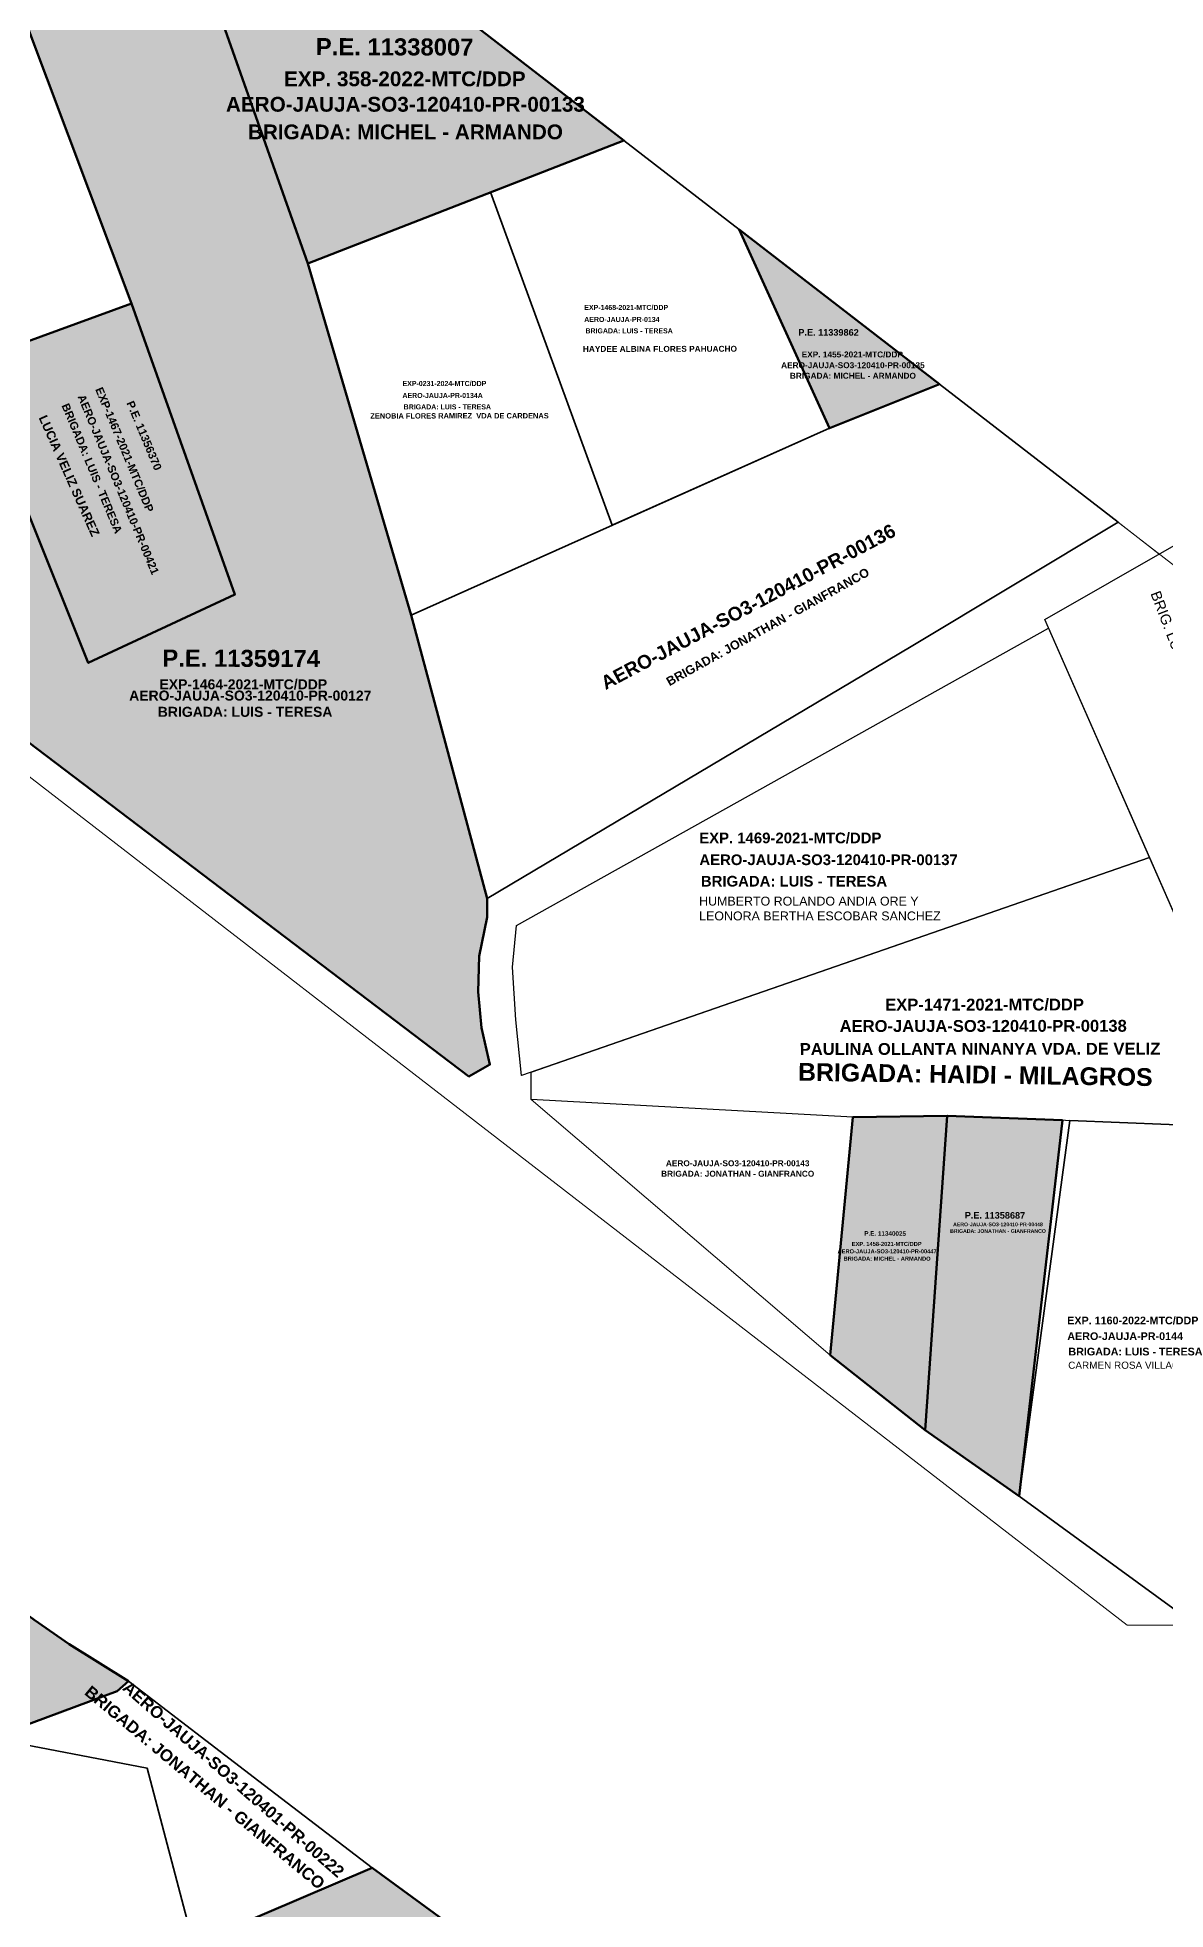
# Model space of a CAD drawing. Header units: metres. Extents: x 0 to 452779, y 0 to 8699072.
# Drawn here: x 448865.5 to 449055.8, y 8696896.3 to 8697212.2 of the extents above; entities that cross this region are included whole.
import ezdxf
from ezdxf.enums import TextEntityAlignment as Align

# ---------------------------------------------------------------- set-up
doc = ezdxf.new("R2010")
doc.units = ezdxf.units.M
doc.header["$MEASUREMENT"] = 0
for name, color, linetype in [('BASE DE DATOS JAUJA', 7, 'Continuous'), ('CODIGO', 7, 'Continuous'), ('COORD', 7, 'Continuous'), ('EXPEDIENTE', 150, 'Continuous'), ('PARA INGRESAR A SUNARP', 210, 'Continuous'), ('PARTIDA ELECTRONICA', 30, 'Continuous'), ('PERIMETRICO PMD', 5, 'Continuous'), ('PREDIO ADQUIRIDO ( CON RM)', 3, 'Continuous'), ('PREDIOS CELIA E.T.', 200, 'Continuous'), ('SUJETO PASIVO', 4, 'Continuous')]:
    doc.layers.add(name, color=color, linetype=linetype)
doc.layers.add('PREDIO DEFINIDO ( EN PROCESO)', color=7, linetype='Continuous', true_color=0xe0e000)
doc.layers.add('PREDIOS INSCRITOS A FAVOR DEL MTC', color=30, linetype='Continuous', lineweight=70)
doc.layers.add('PREDIOS NANCY B', color=7, linetype='Continuous', lineweight=9, true_color=0xcd8966)
doc.styles.add('SANSSERIFBOLD', font='sasb____.pfb')
doc.styles.get("Standard").update_dxf_attribs({"font": 'arial.ttf'})
doc.dimstyles.get("Standard").update_dxf_attribs({"dimtxt": 0.18, "dimasz": 0.18, "dimexe": 0.18, "dimexo": 0.0625, "dimgap": 0.09, "dimtad": 0, "dimtih": 1, "dimtoh": 1, "dimdec": 4, "dimzin": 0, "dimdsep": 46, "dimtxsty": 'Standard', "dimcen": 0.09, "dimadec": 0, "dimazin": 0, "dimtfac": 1, "dimtdec": 4, "dimtofl": 0, "dimtmove": 0, "dimatfit": 3, "dimfxl": 1, "dimtolj": 1, "dimtzin": 0, "dimarcsym": 0})

# ---------------------------------------------------------------- blocks, each defined once
blk = doc.blocks.new('*D10')
at = {"layer": 'COORD', "color": 0, "lineweight": -2, "transparency": 16777216}
blk.add_line((449400, 8699071.75), (449400, 8698969.94), dxfattribs=at)
at = {"layer": 'Defpoints', "color": 0, "transparency": 16777216}
for p in [(449400, 8699071.81), (449400, 8699066.81), (0, 0)]:
    blk.add_point(p, dxfattribs=at)
at = {"layer": 'COORD', "color": 0, "transparency": 16777216, "insert": (449388.53, 8699018), "char_height": 21, "attachment_point": 5, "rotation": 90}
blk.add_mtext('\\A1;449400', dxfattribs=at)
blk = doc.blocks.new('*D12')
at = {"layer": 'COORD', "color": 0, "lineweight": -2, "transparency": 16777216}
blk.add_line((450100, 8699071.75), (450100, 8698969.94), dxfattribs=at)
at = {"layer": 'Defpoints', "color": 0, "transparency": 16777216}
for p in [(450100, 8699071.81), (450100, 8699066.81), (0, 0)]:
    blk.add_point(p, dxfattribs=at)
at = {"layer": 'COORD', "color": 0, "transparency": 16777216, "insert": (450088.53, 8699018), "char_height": 21, "attachment_point": 5, "rotation": 90}
blk.add_mtext('\\A1;450100', dxfattribs=at)
blk = doc.blocks.new('*D18')
at = {"layer": 'COORD', "color": 0, "lineweight": -2, "transparency": 16777216}
blk.add_line((450402.14, 8697500), (450284.84, 8697500), dxfattribs=at)
at = {"layer": 'Defpoints', "color": 0, "transparency": 16777216}
for p in [(450397.2, 8697500), (450402.2, 8697500), (0, 0)]:
    blk.add_point(p, dxfattribs=at)
at = {"layer": 'COORD', "color": 0, "transparency": 16777216, "insert": (450340.64, 8697511.47), "char_height": 21, "attachment_point": 5}
blk.add_mtext('\\A1;8697500', dxfattribs=at)
blk = doc.blocks.new('*D20')
at = {"layer": 'COORD', "color": 0, "lineweight": -2, "transparency": 16777216}
blk.add_line((450402.14, 8698200), (450284.84, 8698200), dxfattribs=at)
at = {"layer": 'Defpoints', "color": 0, "transparency": 16777216}
for p in [(450397.2, 8698200), (450402.2, 8698200), (0, 0)]:
    blk.add_point(p, dxfattribs=at)
at = {"layer": 'COORD', "color": 0, "transparency": 16777216, "insert": (450340.64, 8698211.47), "char_height": 21, "attachment_point": 5}
blk.add_mtext('\\A1;8698200', dxfattribs=at)
blk = doc.blocks.new('*D22')
at = {"layer": 'COORD', "color": 0, "lineweight": -2, "transparency": 16777216}
blk.add_line((450402.14, 8698900), (450284.84, 8698900), dxfattribs=at)
at = {"layer": 'Defpoints', "color": 0, "transparency": 16777216}
for p in [(450397.2, 8698900), (450402.2, 8698900), (0, 0)]:
    blk.add_point(p, dxfattribs=at)
at = {"layer": 'COORD', "color": 0, "transparency": 16777216, "insert": (450340.64, 8698911.47), "char_height": 21, "attachment_point": 5}
blk.add_mtext('\\A1;8698900', dxfattribs=at)

msp = doc.modelspace()

# ---------------------------------------------------------------- hatches: boundary and pattern name
at = {"layer": 'PREDIOS INSCRITOS A FAVOR DEL MTC', "transparency": 33554559}
h = msp.add_hatch(color=256, dxfattribs=at)
h.dxf.hatch_style = 1
h.paths.add_polyline_path([(448983.87, 8697179.76), (449017.65, 8697153.65), (448999.1, 8697146.23)])
h.paths.add_polyline_path([(448853.71, 8697157.18), (448881.32, 8697167.28), (448898.78, 8697118.16), (448874.03, 8697106.62)])
h.paths.add_polyline_path([(448781.02, 8697215.21), (448797.36, 8697221.84), (448826.66, 8697153.01), (448811.58, 8697146.35)])
h.paths.add_polyline_path([(448762.82, 8697171.9), (448783.26, 8697180.01), (448801.88, 8697140.32)])
h.paths.add_polyline_path([(448880.93, 8697259.31), (448964.41, 8697194.8), (448911.11, 8697174.04)])
h.paths.add_polyline_path([(448825.97, 8697310.15), (448857.24, 8697231.19), (448886.74, 8697242.92), (448867.53, 8697297.2), (448858.27, 8697322.43)])
h.paths.add_polyline_path([(448686.39, 8697250.47), (448696.07, 8697224.49), (448733.29, 8697195.82), (448797.48, 8697221.89), (448822.57, 8697233.79), (448795.47, 8697297.63), (448763.72, 8697284.29), (448756.64, 8697281.53), (448721.55, 8697265.77)])
h.paths.add_polyline_path([(448609.73, 8697388.41), (448674.2, 8697245.16), (448686.39, 8697250.47), (448721.55, 8697265.77), (448724.41, 8697267.05), (448682.14, 8697358.29)])
h.paths.add_polyline_path([(448579.4, 8697375.43), (448609.73, 8697388.41), (448674.2, 8697245.16), (448622.45, 8697283.46), (448611.31, 8697307.85), (448587.99, 8697355.94)])
h.paths.add_polyline_path([(448487.85, 8697385.5), (448582.88, 8697448.45), (448595.33, 8697422.98), (448609.73, 8697388.41), (448579.4, 8697375.43), (448587.99, 8697355.94), (448611.31, 8697307.85), (448622.45, 8697283.46)])
h.paths.add_polyline_path([(448646.32, 8697440.64), (448682.27, 8697412.85), (448701.89, 8697367.76), (448682.14, 8697358.29)])
h.paths.add_polyline_path([(448596.08, 8697421.16), (448645.35, 8697442.87), (448682.14, 8697358.29), (448609.73, 8697388.41)])
h = msp.add_hatch(color=256, dxfattribs=at)
h.dxf.hatch_style = 1
h.paths.add_polyline_path([(448853.71, 8697157.18), (448874.03, 8697106.62), (448898.78, 8697118.16), (448881.32, 8697167.28), (448863.55, 8697214.55), (448862.13, 8697218.83), (448857.24, 8697231.19), (448886.74, 8697242.92), (448911.11, 8697174.04), (448928.51, 8697114.67), (448941.37, 8697066.89), (448941.35, 8697063.71), (448940.01, 8697057.16), (448939.85, 8697051.11), (448940.41, 8697045.05), (448941.81, 8697038.85), (448938.26, 8697036.84), (448801.88, 8697140.32), (448769.03, 8697210.33), (448781.02, 8697215.21), (448811.58, 8697146.35), (448826.66, 8697153.01), (448826.48, 8697153.42), (448850.62, 8697163.68)])
h = msp.add_hatch(color=256, dxfattribs=at)
h.dxf.hatch_style = 1
h.paths.add_polyline_path([(449003.06, 8697029.95), (449018.96, 8697030.2), (449015.25, 8696977.18), (448999.23, 8696989.84)])
h = msp.add_hatch(color=256, dxfattribs=at)
h.dxf.hatch_style = 1
h.paths.add_polyline_path([(449031.1, 8696966), (449015.25, 8696977.18), (449018.96, 8697030.2), (449038.39, 8697029.44)])
h = msp.add_hatch(color=256, dxfattribs=at)
h.dxf.hatch_style = 1
h.paths.add_polyline_path([(448864.9, 8696945.14), (448858.81, 8696949.59), (448841.35, 8696960.22), (448836.79, 8696960.37), (448830.77, 8696959.21), (448819.41, 8696954.67), (448828.01, 8696930.9), (448857.55, 8696925.21), (448878.92, 8696933.11), (448880.82, 8696934.79), (448870.81, 8696941.03)])
h.paths.add_polyline_path([(448685.22, 8696937.05), (448700.66, 8696941.69), (448703.25, 8696933.89), (448687.83, 8696929.26)])
h.paths.add_polyline_path([(448687.83, 8696929.26), (448703.25, 8696933.89), (448705.92, 8696925.59), (448690.29, 8696921.94)])
h.paths.add_polyline_path([(448722.94, 8696938.21), (448725.28, 8696930.22), (448708.3, 8696926.2), (448706.03, 8696933.16)])
h.paths.add_polyline_path([(448682.74, 8696944.42), (448692.15, 8696945.78), (448699.23, 8696946.02), (448700.66, 8696941.69), (448685.22, 8696937.05)])
h = msp.add_hatch(color=256, dxfattribs=at)
h.dxf.hatch_style = 1
h.paths.add_polyline_path([(448891.82, 8696890.43), (448899.08, 8696862.96), (448945.8, 8696885.85), (448921.95, 8696903.29)])

# ---------------------------------------------------------------- linework, layer by layer
at = {"layer": 'PARA INGRESAR A SUNARP', "lineweight": 35}
for points in [[(448834.73, 8697203.11), (448863.55, 8697214.55), (448881.32, 8697167.28), (448853.71, 8697157.18), (448850.62, 8697163.68), (448834.73, 8697203.11)], [(448983.87, 8697179.76), (448964.41, 8697194.8), (448941.93, 8697186.04), (448962.46, 8697129.85), (448999.1, 8697146.23)], [(448928.51, 8697114.67), (448941.37, 8697066.89), (449012.87, 8697109.42), (449047.78, 8697130.36), (449017.65, 8697153.65), (448999.1, 8697146.23)], [(449039.68, 8697029.39), (449073.18, 8697028.08), (449064.51, 8696973), (449060.95, 8696944.23), (449031.1, 8696966)], [(448921.95, 8696903.29), (448902.84, 8696917.92), (448880.82, 8696934.79), (448878.92, 8696933.11), (448857.55, 8696925.21), (448883.97, 8696920.11), (448891.82, 8696890.43)]]:
    msp.add_lwpolyline(points, close=True, dxfattribs=at)
at = {"layer": 'PERIMETRICO PMD', "color": 5, "linetype": 'Continuous', "lineweight": 20, "ltscale": 20}
msp.add_lwpolyline([(446623.18, 8698528.1), (446620.36, 8698536.51), (446610.4, 8698557.69), (446651.66, 8698611.07), (446576.59, 8698669.1), (446689.93, 8698815.74), (446740.57, 8698776.6), (446806.82, 8698862.32), (449771.2, 8696571.26), (449775.99, 8696557.79), (449674.35, 8696425.76), (449839.54, 8696298.09), (449196.34, 8696510.01), (448340.95, 8697171.27), (448216.44, 8697007.84), (447797.34, 8697331.75), (447784.54, 8697358.86), (447883.43, 8697486.8), (447076.22, 8698110.71), (446956.09, 8698218.6), (446730.51, 8698426.22), (446623.18, 8698528.1)], dxfattribs=at)
at = {"layer": 'PREDIO ADQUIRIDO ( CON RM)', "color": 177, "true_color": 0x293189}
msp.add_lwpolyline([(448946.29, 8697062.29), (449036.08, 8697112.48), (449053.09, 8697073.77), (448947.11, 8697037.01), (448946.18, 8697046.39), (448945.62, 8697055.27)], close=True, dxfattribs=at)
at = {"layer": 'PREDIO ADQUIRIDO ( CON RM)', "color": 177, "lineweight": 20, "true_color": 0x293189}
msp.add_lwpolyline([(448948.77, 8697032.96), (449003.06, 8697029.95), (449003.06, 8697029.95), (448999.23, 8696989.84), (448948.77, 8697032.96)], close=True, dxfattribs=at)
at = {"layer": 'PREDIO DEFINIDO ( EN PROCESO)', "color": 177, "lineweight": 0, "true_color": 0x293189}
msp.add_lwpolyline([(448668.64, 8697238.53), (449049.33, 8696944.23), (449060.95, 8696944.23), (449031.1, 8696966), (449015.25, 8696977.18), (448999.23, 8696989.84), (448948.77, 8697032.96), (448948.77, 8697037.59), (448947.11, 8697037.01), (448946.18, 8697046.39), (448945.62, 8697055.27), (448946.29, 8697062.29), (449036.08, 8697112.48), (449035.43, 8697113.96), (449054.72, 8697125), (449047.78, 8697130.36), (449012.87, 8697109.42), (448941.37, 8697066.89), (448941.35, 8697063.71), (448940.01, 8697057.16), (448939.85, 8697051.11), (448940.41, 8697045.05), (448941.81, 8697038.85), (448938.26, 8697036.84), (448801.88, 8697140.32)], dxfattribs=at)
at = {"layer": 'PREDIO DEFINIDO ( EN PROCESO)', "color": 177, "true_color": 0x293189}
for points in [[(448941.93, 8697186.04), (448911.11, 8697174.04), (448928.51, 8697114.67), (448962.46, 8697129.85)], [(449035.43, 8697113.96), (449078.68, 8697138.71), (449116.96, 8697084.93), (449059.32, 8697059.6)], [(448948.77, 8697037.59), (449053.09, 8697073.77), (449070.54, 8697034.07), (449073.18, 8697028.08), (449018.96, 8697030.2), (449003.06, 8697029.95), (448948.77, 8697032.96)], [(448841.35, 8696960.22), (448836.79, 8696960.37), (448830.77, 8696959.21), (448819.41, 8696954.67), (448832.87, 8696917.48), (448845.64, 8696920.8), (448878.92, 8696933.11), (448880.82, 8696934.79), (448870.81, 8696941.03), (448864.9, 8696945.14), (448858.81, 8696949.59)], [(448831.14, 8696864.52), (448891.82, 8696890.43), (448883.97, 8696920.11), (448857.55, 8696925.21), (448845.64, 8696920.8), (448832.87, 8696917.48), (448818.09, 8696912.59), (448796.27, 8696906.84), (448759.03, 8696896.39), (448726.15, 8696886.07), (448714.58, 8696882.43), (448770.47, 8696839.23)]]:
    msp.add_lwpolyline(points, close=True, dxfattribs=at)
at = {"layer": 'PREDIOS INSCRITOS A FAVOR DEL MTC', "lineweight": 60}
for points in [[(448880.93, 8697259.31), (448964.41, 8697194.8), (448911.11, 8697174.04)], [(448983.87, 8697179.76), (449017.65, 8697153.65), (448999.1, 8697146.23)], [(448853.71, 8697157.18), (448881.32, 8697167.28), (448898.78, 8697118.16), (448874.03, 8697106.62)], [(449003.06, 8697029.95), (449018.96, 8697030.2), (449015.25, 8696977.18), (448999.23, 8696989.84)], [(449031.1, 8696966), (449015.25, 8696977.18), (449018.96, 8697030.2), (449038.39, 8697029.44), (449031.1, 8696966)], [(448864.9, 8696945.14), (448858.81, 8696949.59), (448841.35, 8696960.22), (448836.79, 8696960.37), (448830.77, 8696959.21), (448819.41, 8696954.67), (448828.01, 8696930.9), (448857.55, 8696925.21), (448878.92, 8696933.11), (448880.82, 8696934.79), (448870.81, 8696941.03)], [(448891.82, 8696890.43), (448899.08, 8696862.96), (448945.8, 8696885.85), (448921.95, 8696903.29)]]:
    msp.add_lwpolyline(points, close=True, dxfattribs=at)
for points in [[(448886.74, 8697242.92), (448911.11, 8697174.04), (448928.51, 8697114.67), (448941.37, 8697066.89), (448941.37, 8697066.89), (448941.35, 8697063.71), (448940.01, 8697057.16), (448939.85, 8697051.11), (448940.41, 8697045.05), (448941.81, 8697038.85), (448938.26, 8697036.84), (448801.88, 8697140.32)], [(448853.71, 8697157.18), (448874.03, 8697106.62), (448874.03, 8697106.62), (448898.78, 8697118.16), (448881.32, 8697167.28), (448863.55, 8697214.55)]]:
    msp.add_lwpolyline(points, dxfattribs=at)

# ---------------------------------------------------------------- texts
at = {"layer": 'BASE DE DATOS JAUJA', "color": 1, "lineweight": 20, "insert": (448960.25, 8697104.06), "char_height": 2.3, "width": 21.2173, "attachment_point": 1, "rotation": 28, "style": 'SANSSERIFBOLD'}
msp.add_mtext('AERO-JAUJA-SO3-120410-PR-00136', dxfattribs=at)
at = {"layer": 'CODIGO', "color": 1, "lineweight": 0, "style": 'SANSSERIFBOLD'}
for s, height, p in [('AERO-JAUJA-SO3-120410-PR-00133', 2.5, (448927.55, 8697199.64)), ('AERO-JAUJA-SO3-120410-PR-00135', 1, (449003.05, 8697156.36)), ('AERO-JAUJA-SO3-120410-PR-00143', 1, (448983.61, 8697021.7)), ('AERO-JAUJA-SO3-120410-PR-00448', 0.6253, (449027.53, 8697011.57)), ('AERO-JAUJA-SO3-120410-PR-00447', 0.6907, (449008.82, 8697006.99))]:
    msp.add_text(s, height=height, dxfattribs=at).set_placement(p, align=Align.CENTER)
at = {"layer": 'CODIGO', "color": 6, "linetype": 'Continuous', "lineweight": 0, "style": 'SANSSERIFBOLD'}
for s, height, p in [('BRIGADA: MICHEL - ARMANDO', 2.5, (448927.55, 8697194.98)), ('BRIGADA: MICHEL - ARMANDO', 1, (449003.05, 8697154.58)), ('BRIGADA: JONATHAN - GIANFRANCO', 1, (448983.61, 8697019.93)), ('BRIGADA: JONATHAN - GIANFRANCO', 0.6253, (449027.53, 8697010.45)), ('BRIGADA: MICHEL - ARMANDO', 0.6907, (449008.82, 8697005.76))]:
    msp.add_text(s, height=height, dxfattribs=at).set_placement(p, align=Align.CENTER)
at = {"layer": 'CODIGO', "lineweight": 20, "style": 'SANSSERIFBOLD'}
for s, height, p in [('AERO-JAUJA-PR-0134', 0.8437, (448957.72, 8697164.16)), ('AERO-JAUJA-PR-0134A', 0.8437, (448927.05, 8697151.33)), ('AERO-JAUJA-SO3-120410-PR-00127', 1.6875, (448880.94, 8697100.27)), ('AERO-JAUJA-SO3-120410-PR-00137', 1.8, (448977.15, 8697072.51)), ('AERO-JAUJA-PR-0144', 1.296, (449039.23, 8696992.37))]:
    msp.add_text(s, height=height, dxfattribs=at).set_placement(p)
at = {"layer": 'CODIGO', "color": 6, "linetype": 'Continuous', "lineweight": 20, "style": 'SANSSERIFBOLD'}
for height, p in [(0.8437, (448957.93, 8697162.24)), (0.8437, (448927.26, 8697149.41)), (1.6875, (448885.77, 8697097.53)), (1.8, (448977.4, 8697068.89)), (1.296, (449039.41, 8696989.77))]:
    msp.add_text('BRIGADA: LUIS - TERESA', height=height, dxfattribs=at).set_placement(p)
at = {"layer": 'CODIGO', "lineweight": 20, "style": 'SANSSERIFBOLD'}
msp.add_text('AERO-JAUJA-SO3-120410-PR-00421', height=1.35, rotation=292.6311, dxfattribs=at).set_placement((448872.21, 8697151.56))
at = {"layer": 'CODIGO', "color": 6, "linetype": 'Continuous', "lineweight": 20, "style": 'SANSSERIFBOLD'}
msp.add_text('BRIGADA: LUIS - TERESA', height=1.35, rotation=292.6311, dxfattribs=at).set_placement((448869.51, 8697150.06))
for s, height, rotation, p in [('BRIGADA: JONATHAN - GIANFRANCO', 1.5, 28.9797, (448989.05, 8697112.07)), ('BRIGADA: HAIDI - MILAGROS', 3, 359.1283, (449023.69, 8697035.68)), ('BRIGADA: JONATHAN - GIANFRANCO', 2, 320.1016, (448893.08, 8696916.1))]:
    msp.add_text(s, height=height, rotation=rotation, dxfattribs=at).set_placement(p, align=Align.CENTER)
at = {"layer": 'CODIGO', "color": 1, "lineweight": 20, "style": 'SANSSERIFBOLD'}
msp.add_text('AERO-JAUJA-SO3-120401-PR-00222', height=2, rotation=318.7751, dxfattribs=at).set_placement((448879.68, 8696933.45))
at = {"layer": 'EXPEDIENTE', "lineweight": 0, "style": 'SANSSERIFBOLD'}
for s, height, p in [('EXP. 358-2022-MTC/DDP', 2.5, (448927.45, 8697203.93)), ('EXP. 1455-2021-MTC/DDP', 1, (449002.95, 8697158.17)), ('EXP. 1458-2021-MTC/DDP', 0.6907, (449008.75, 8697008.24))]:
    msp.add_text(s, height=height, dxfattribs=at).set_placement(p, align=Align.CENTER)
at = {"layer": 'EXPEDIENTE', "color": 3, "linetype": 'Continuous', "lineweight": 20, "style": 'SANSSERIFBOLD'}
for s, height, p in [('EXP-1468-2021-MTC/DDP', 0.8437, (448957.73, 8697166.18)), ('EXP-0231-2024-MTC/DDP', 0.8437, (448927.06, 8697153.35)), ('EXP-1464-2021-MTC/DDP', 1.6875, (448886.05, 8697102.17)), ('EXP. 1469-2021-MTC/DDP', 1.8, (448977.12, 8697076.19)), ('EXP. 1160-2022-MTC/DDP', 1.296, (449039.21, 8696995.02))]:
    msp.add_text(s, height=height, dxfattribs=at).set_placement(p)
msp.add_text('EXP-1467-2021-MTC/DDP', height=1.35, rotation=292.6311, dxfattribs=at).set_placement((448875.19, 8697152.79))
at = {"layer": 'PARTIDA ELECTRONICA', "lineweight": 0, "style": 'SANSSERIFBOLD'}
for s, height, p in [('P.E. 11338007', 2.8779, (448925.73, 8697209.14)), ('P.E. 11339862', 1.1022, (448998.94, 8697161.85)), ('P.E. 11359174', 2.8779, (448899.84, 8697105.96)), ('P.E. 11358687', 1.1022, (449027.02, 8697012.86)), ('P.E. 11340025', 0.7613, (449008.49, 8697009.97))]:
    msp.add_text(s, height=height, rotation=359.8132, dxfattribs=at).set_placement(p, align=Align.CENTER)
at = {"layer": 'PARTIDA ELECTRONICA', "lineweight": 60, "style": 'SANSSERIFBOLD'}
msp.add_text('P.E. 11356370', height=1.35, rotation=292.6311, dxfattribs=at).set_placement((448880.45, 8697150.48))
at = {"layer": 'PREDIOS CELIA E.T.', "style": 'SANSSERIFBOLD'}
for s, p in [('EXP-1471-2021-MTC/DDP', (449025.26, 8697047.97)), ('AERO-JAUJA-SO3-120410-PR-00138', (449025.04, 8697044.37))]:
    msp.add_text(s, height=2, rotation=0.0516, dxfattribs=at).set_placement(p, align=Align.CENTER)
msp.add_text('PAULINA OLLANTA NINANYA VDA. DE VELIZ', height=2, rotation=0.0516, dxfattribs=at).set_placement((449024.5, 8697041.5), align=Align.MIDDLE)
at = {"layer": 'PREDIOS NANCY B', "color": 4}
msp.add_text('BRIG. LUIS HUANES-M.CHUQUIMANTARI', height=1.75, rotation=291.0087, dxfattribs=at).set_placement((449061.8, 8697096.03), align=Align.CENTER)
at = {"layer": 'SUJETO PASIVO', "color": 4, "style": 'SANSSERIFBOLD'}
for s, height, p in [('HAYDEE ALBINA FLORES PAHUACHO', 1, (448970.49, 8697159.62)), ('ZENOBIA FLORES RAMIREZ  VDA DE CARDENAS', 0.9, (448936.68, 8697148.32))]:
    msp.add_text(s, height=height, rotation=0.0516, dxfattribs=at).set_placement(p, align=Align.MIDDLE)
at = {"layer": 'SUJETO PASIVO', "style": 'SANSSERIFBOLD'}
msp.add_text('LUCIA VELIZ SUAREZ ', height=1.5, rotation=294.0126, dxfattribs=at).set_placement((448870.95, 8697137.94), align=Align.MIDDLE)
at = {"layer": 'SUJETO PASIVO', "attachment_point": 1}
for s, width, insert, char_height in [('HUMBERTO ROLANDO ANDIA ORE Y LEONORA BERTHA ESCOBAR SANCHEZ', 47.4246, (448977.11, 8697067.18), 1.5), ('CARMEN ROSA VILLAGARAY FLORES', 36.225, (449039.38, 8696988.72), 1.2)]:
    msp.add_mtext_dynamic_manual_height_columns(s, width=width, gutter_width=1, heights=[10.76], dxfattribs=dict(at, insert=insert, char_height=char_height))

# ---------------------------------------------------------------- dimensions: what is measured, and where the dimension line sits
at = {"layer": 'COORD'}
for feature_location, offset, dtype, picture, middle in [((449400, 8699071.81), (0, -5), 1, '*D10', (449388.53, 8699018)), ((450100, 8699071.81), (0, -5), 1, '*D12', (450088.53, 8699018)), ((450402.2, 8698900), (-5, 0), 0, '*D22', (450340.64, 8698911.47)), ((450402.2, 8698200), (-5, 0), 0, '*D20', (450340.64, 8698211.47)), ((450402.2, 8697500), (-5, 0), 0, '*D18', (450340.64, 8697511.47))]:
    dim = msp.add_ordinate_dim(feature_location=feature_location, offset=offset, dtype=dtype, origin=(0, 0), dimstyle='Standard', override={"dimtxt": 21, "dimgap": 0.75, "dimtad": 1, "dimdec": 0}, dxfattribs=at)
    dim.commit()
    dim.dimension.update_dxf_attribs({"geometry": picture, "text_midpoint": middle})

doc.saveas('drawing.dxf')
